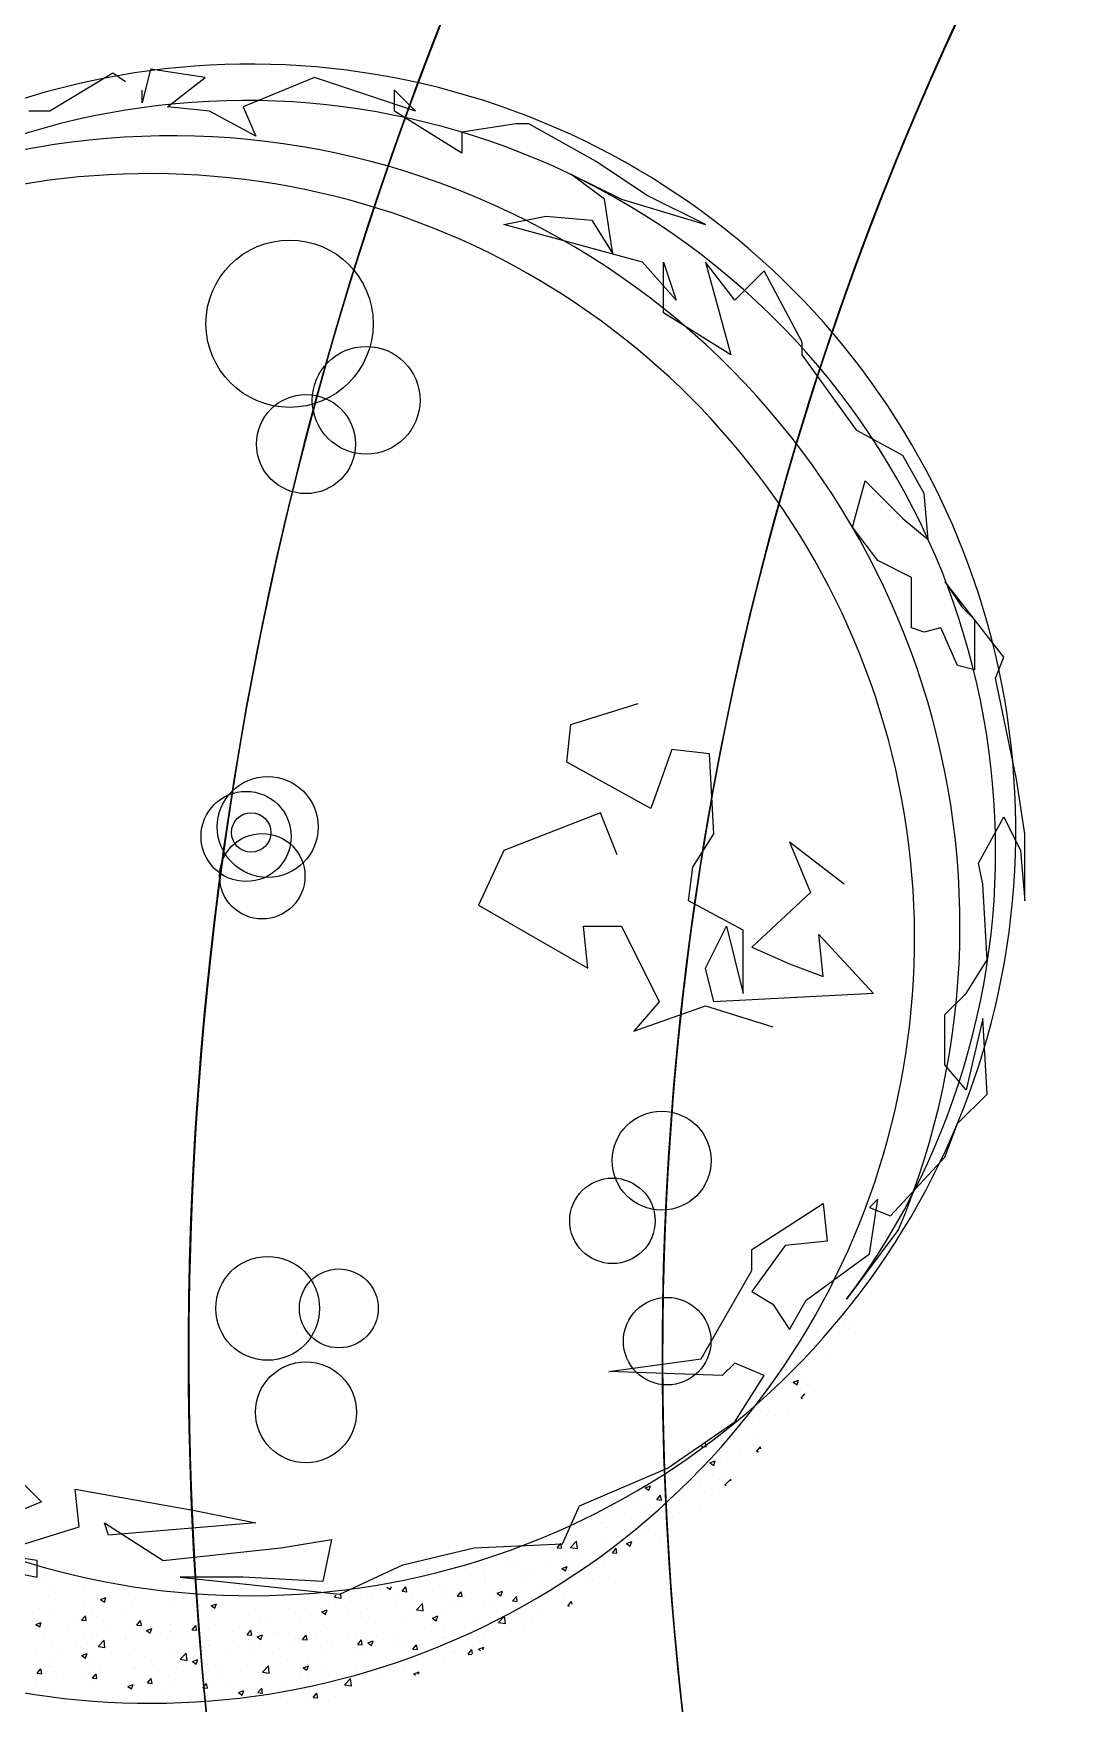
# Model space of a CAD drawing. Extents: x 652 to 897, y 187 to 370.
# Drawn here: x 853.959 to 854.605, y 221.311 to 222.342 of the extents above; entities that cross this region are included whole.
import ezdxf

# ---------------------------------------------------------------- set-up
doc = ezdxf.new("R2010")
doc.units = 0
doc.layers.get('0').update_dxf_attribs({"linetype": 'CONTINUOUS'})
doc.layers.add('40', color=3, linetype='CONTINUOUS')
doc.layers.add('ROAD', color=1, linetype='CONTINUOUS')

# ---------------------------------------------------------------- blocks, each defined once
blk = doc.blocks.new('PLANT90')
for radius, start, end in [(5000, 98.1984, 120.329), (5000, 53.1984, 75.329), (4350, 98.1984, 120.329), (4350, 53.1984, 75.329), (5000, 143.1984, 165.329), (4350, 143.1984, 165.329), (5000, 8.1984, 30.329), (4350, 8.1984, 30.329), (4350, 188.1984, 210.329), (5000, 188.1984, 210.329), (4350, 323.1984, 345.329), (5000, 323.1984, 345.329), (4350, 233.1984, 255.329), (4350, 278.1984, 300.329), (5000, 233.1984, 255.329), (5000, 278.1984, 300.329)]:
    blk.add_arc((121.2, -11.9), radius, start, end)
blk = doc.blocks.new('WH34')
at = {"layer": '40', "color": 3}
for p, q in [((214.18, -111.43), (197.29, -134.05)), ((211.74, -116.64), (211.74, -116.64)), ((207.33, -121.23), (207.33, -121.23)), ((198.15, -135.16), (198.15, -135.16)), ((202.36, -133.94), (202.36, -133.94)), ((196.53, -141.12), (196.53, -141.12)), ((197.85, -143.48), (197.85, -143.48)), ((198.28, -141.97), (198.28, -141.97)), ((187.94, -149.11), (187.94, -149.11)), ((189.42, -149.51), (189.42, -149.51)), ((191.7, -151.83), (191.7, -151.83)), ((182.23, -153.08), (182.23, -153.08)), ((184.91, -153.41), (184.91, -153.41)), ((179.17, -158.86), (179.17, -158.86)), ((179.94, -160.97), (181.69, -160.3)), ((179.94, -160.97), (181.19, -161.81)), ((181.18, -161.81), (181.69, -160.3)), ((182.91, -160.36), (182.91, -160.36)), ((184.61, -161.73), (184.61, -161.73)), ((185.13, -161.69), (185.13, -161.69)), ((171.77, -163.49), (171.77, -163.49)), ((175.66, -162.94), (175.66, -162.94)), ((182.53, -166.18), (183.73, -164.74)), ((182.53, -166.18), (182.81, -166.2)), ((183.76, -164.93), (183.73, -164.75)), ((169.08, -172.8), (169.08, -172.8)), ((171.47, -171.81), (171.47, -171.81)), ((174.3, -171.64), (174.3, -171.64)), ((178.55, -171.55), (178.55, -171.55)), ((162.82, -173.62), (162.82, -173.62)), ((166.23, -174.43), (166.23, -174.43)), ((167.3, -177.78), (167.3, -177.78)), ((150.13, -181.85), (150.31, -181.63)), ((150.13, -181.85), (151.63, -181.98)), ((151.63, -181.98), (151.41, -180.79)), ((152.72, -180.28), (152.72, -180.28)), ((155.98, -183.78), (155.98, -183.78)), ((156.25, -183.48), (156.25, -183.48)), ((158.18, -182.01), (158.18, -182.01)), ((162.5, -182.66), (162.5, -182.66)), ((168.06, -183.42), (169.27, -181.98)), ((168.06, -183.42), (168.65, -183.47)), ((169.39, -182.63), (169.27, -181.98)), ((171.17, -180.13), (171.17, -180.13)), ((144.13, -188.27), (144.13, -188.27)), ((152.85, -187.16), (154.6, -186.49)), ((152.85, -187.16), (154.1, -188)), ((154.1, -188.01), (154.6, -186.5)), ((158.71, -185.77), (158.71, -185.77)), ((131.85, -195.23), (133.6, -194.56)), ((133.09, -196.07), (133.6, -194.56)), ((145.25, -191.93), (145.25, -191.93)), ((149.67, -193.34), (149.67, -193.34)), ((155.93, -192.52), (155.93, -192.52)), ((157.68, -194.43), (159.62, -192.4)), ((157.68, -194.43), (158.15, -194.5)), ((157.88, -190.33), (157.88, -190.33)), ((159.69, -192.96), (159.62, -192.4)), ((129.7, -198.79), (129.7, -198.79)), ((131.85, -195.23), (133.09, -196.07)), ((133.88, -195.42), (133.88, -195.42)), ((135.67, -199.08), (136.88, -197.65)), ((135.67, -199.08), (137.16, -199.21)), ((137.16, -199.22), (136.87, -197.65)), ((137.77, -195.99), (137.77, -195.99)), ((139.1, -199.52), (139.1, -199.52)), ((143.04, -199.35), (143.04, -199.35)), ((144.95, -200.25), (144.95, -200.25)), ((151.12, -196.55), (151.12, -196.55)), ((153.68, -197.02), (153.68, -197.02)), ((119.13, -203.89), (119.13, -203.89)), ((124.52, -202.03), (124.52, -202.03)), ((127.3, -205.28), (127.3, -205.28)), ((132.11, -202.01), (132.11, -202.01)), ((143.09, -203.2), (143.09, -203.2)), ((149.35, -202.38), (149.35, -202.38)), ((111.58, -207.35), (111.58, -207.35)), ((117.84, -206.53), (117.84, -206.53)), ((119.45, -208.13), (119.45, -208.13)), ((131.81, -210.34), (131.81, -210.34)), ((132.8, -208.7), (132.8, -208.7)), ((93.36, -215.57), (93.36, -215.57)), ((103.28, -214.75), (104.48, -213.31)), ((103.28, -214.75), (104.77, -214.88)), ((104.77, -214.88), (104.48, -213.32)), ((106.19, -213.81), (106.19, -213.81)), ((107.63, -214.64), (109.58, -212.62)), ((107.63, -214.64), (109.85, -214.99)), ((109.85, -214.99), (109.58, -212.62)), ((111.26, -216.39), (111.26, -216.39)), ((118.82, -212.21), (118.82, -212.21)), ((120.73, -215.14), (120.73, -215.14)), ((121.21, -216.32), (122.41, -214.88)), ((121.21, -216.32), (122.7, -216.45)), ((122.7, -216.45), (122.41, -214.89)), ((125.77, -213.36), (127.52, -212.68)), ((125.77, -213.36), (127.01, -214.2)), ((127.01, -214.2), (127.51, -212.69)), ((136.52, -213.06), (136.52, -213.06)), ((73.48, -221.36), (73.48, -221.36)), ((79.74, -220.54), (79.74, -220.54)), ((87.89, -219.78), (87.89, -219.78)), ((89.21, -219.29), (89.21, -219.29)), ((94.33, -221.95), (94.33, -221.95)), ((101.24, -220.35), (101.24, -220.35)), ((104.76, -221.42), (106.51, -220.75)), ((104.76, -221.42), (106, -222.26)), ((105, -217.21), (105, -217.21)), ((105.89, -222.13), (105.89, -222.13)), ((106, -222.26), (106.51, -220.75)), ((108.91, -219.45), (108.91, -219.45)), ((114.58, -220.91), (114.58, -220.91)), ((118.52, -220.53), (118.52, -220.53)), ((123.49, -216.94), (123.49, -216.94)), ((-63.88, -226.29), (-63.88, -226.29)), ((-50.54, -226.85), (-50.54, -226.85)), ((47.93, -227.55), (49.07, -228.32)), ((49.07, -228.32), (49.42, -227.26)), ((52.95, -228.85), (54.16, -227.41)), ((54.44, -228.98), (54.15, -227.42)), ((65.17, -226.95), (65.17, -226.95)), ((67.44, -227.37), (67.44, -227.37)), ((79.75, -224.45), (79.75, -224.45)), ((79.82, -222.58), (79.82, -222.58)), ((80.07, -225.77), (80.07, -225.77)), ((93.05, -223.89), (93.05, -223.89)), ((93.16, -223.14), (93.16, -223.14)), ((98.42, -227.07), (98.42, -227.07)), ((100.32, -227.44), (100.32, -227.44)), ((104.68, -226.25), (104.68, -226.25)), ((106.51, -223.7), (106.51, -223.7)), ((114.15, -225), (114.15, -225)), ((114.9, -224.93), (114.9, -224.93)), ((119.85, -224.27), (119.85, -224.27)), ((-61.79, -230.18), (-61.79, -230.18)), ((-60.13, -228.19), (-60.13, -228.19)), ((-50.44, -232.06), (-50.44, -232.06)), ((-46, -228.1), (-46, -228.1)), ((-45.04, -231.54), (-43.29, -230.87)), ((-45.04, -231.54), (-43.79, -232.38)), ((-43.79, -232.38), (-43.29, -230.87)), ((-35.86, -229.56), (-35.86, -229.56)), ((-34.97, -233.15), (-34.97, -233.15)), ((-21.99, -231.28), (-21.99, -231.28)), ((-14.8, -232.99), (-14.8, -232.99)), ((-9.11, -233.54), (-7.36, -232.87)), ((-7.87, -234.38), (-7.36, -232.87)), ((28.99, -232.6), (28.99, -232.6)), ((30.9, -230.72), (31.48, -230.12)), ((30.9, -230.72), (33.12, -231.07)), ((33.12, -231.07), (32.99, -229.93)), ((36.01, -231.96), (36.01, -231.96)), ((41.62, -231), (41.62, -231)), ((42.88, -230.8), (42.88, -230.8)), ((50.59, -229.46), (50.59, -229.46)), ((52.95, -228.85), (54.44, -228.98)), ((54.61, -229.13), (54.61, -229.13)), ((56.23, -231.36), (56.23, -231.36)), ((57.58, -234.86), (59.53, -232.83)), ((59.8, -235.21), (59.53, -232.83)), ((66.91, -231.22), (66.91, -231.22)), ((69.57, -231.93), (69.57, -231.93)), ((70.88, -230.42), (72.09, -228.98)), ((70.88, -230.42), (72.38, -230.55)), ((71.16, -232.44), (71.16, -232.44)), ((72.37, -230.55), (72.09, -228.98)), ((73.17, -230.4), (73.17, -230.4)), ((82.63, -229.15), (82.63, -229.15)), ((82.92, -232.49), (82.92, -232.49)), ((83.75, -229.48), (85.5, -228.81)), ((83.75, -229.48), (85, -230.32)), ((85, -230.32), (85.5, -228.81)), ((85.74, -229.94), (85.74, -229.94)), ((88.81, -231.99), (90.02, -230.55)), ((88.81, -231.99), (90.31, -232.12)), ((90.31, -232.12), (90.02, -230.55)), ((92.75, -232.22), (92.75, -232.22)), ((96.26, -233.05), (96.26, -233.05)), ((105.59, -230.46), (105.59, -230.46)), ((106.74, -233.56), (107.95, -232.12)), ((108.13, -233.08), (107.95, -232.12)), ((-65.02, -234.56), (-65.02, -234.56)), ((-60.43, -236.51), (-60.43, -236.51)), ((-52.58, -237.96), (-52.58, -237.96)), ((-51.17, -238.24), (-49.97, -236.8)), ((-51.17, -238.24), (-49.68, -238.37)), ((-49.68, -238.37), (-49.97, -236.81)), ((-47.6, -234.75), (-47.6, -234.75)), ((-46.32, -237.13), (-46.32, -237.13)), ((-36.85, -235.89), (-36.85, -235.89)), ((-33.24, -239.81), (-32.03, -238.37)), ((-31.75, -239.94), (-32.03, -238.38)), ((-21.06, -233.81), (-21.06, -233.81)), ((-9.45, -237.84), (-9.45, -237.84)), ((-9.11, -233.54), (-7.86, -234.38)), ((3.17, -236.24), (3.17, -236.24)), ((6.85, -236.96), (6.85, -236.96)), ((16.16, -234.36), (16.16, -234.36)), ((19.6, -237.45), (19.6, -237.45)), ((21.43, -234.46), (21.43, -234.46)), ((26.82, -235.54), (28.57, -234.87)), ((26.82, -235.54), (28.06, -236.38)), ((28.06, -236.39), (28.57, -234.88)), ((35.39, -235.37), (35.39, -235.37)), ((41.65, -234.55), (41.65, -234.55)), ((42, -237.45), (42, -237.45)), ((51.12, -233.3), (51.12, -233.3)), ((54.3, -237.45), (54.3, -237.45)), ((56.58, -234.95), (56.58, -234.95)), ((57.58, -234.86), (59.8, -235.2)), ((62.75, -237.55), (64.5, -236.87)), ((62.75, -237.55), (63.99, -238.39)), ((63.99, -238.39), (64.5, -236.88)), ((67.14, -235.69), (67.14, -235.69)), ((79.77, -234.09), (79.77, -234.09)), ((84.26, -239), (86.21, -236.97)), ((86.48, -239.34), (86.21, -236.97)), ((91.85, -236.93), (91.85, -236.93)), ((98.11, -236.11), (98.11, -236.11)), ((106.74, -233.56), (107.24, -233.6)), ((-66.04, -239.6), (-64.29, -238.93)), ((-66.04, -239.6), (-64.8, -240.44)), ((-64.8, -240.44), (-64.29, -238.93)), ((-63.48, -242.42), (-63.48, -242.42)), ((-55.41, -239.63), (-55.41, -239.63)), ((-50.14, -242.98), (-50.14, -242.98)), ((-47.9, -243.07), (-47.9, -243.07)), ((-42.06, -240.19), (-42.06, -240.19)), ((-36.79, -243.55), (-36.79, -243.55)), ((-35.28, -241.47), (-35.28, -241.47)), ((-33.24, -239.81), (-31.74, -239.94)), ((-30.11, -241.61), (-28.36, -240.93)), ((-30.11, -241.61), (-28.87, -242.44)), ((-28.87, -242.45), (-28.36, -240.94)), ((-28.72, -240.75), (-28.72, -240.75)), ((-27.64, -243.67), (-27.64, -243.67)), ((-22.31, -241.97), (-22.31, -241.97)), ((-22.29, -239.6), (-22.29, -239.6)), ((-21.38, -242.85), (-21.38, -242.85)), ((-15.37, -241.32), (-15.37, -241.32)), ((-15.31, -241.38), (-14.1, -239.94)), ((-15.31, -241.38), (-13.81, -241.51)), ((-13.81, -241.51), (-14.1, -239.94)), ((-11.91, -241.6), (-11.91, -241.6)), ((-7.73, -239.47), (-7.73, -239.47)), ((-2.02, -241.88), (-2.02, -241.88)), ((2.62, -242.95), (3.83, -241.51)), ((2.62, -242.95), (4.12, -243.08)), ((4.12, -243.08), (3.83, -241.51)), ((3.88, -239.52), (3.88, -239.52)), ((5.81, -243.61), (7.57, -242.94)), ((5.81, -243.61), (7.06, -244.45)), ((7.06, -244.45), (7.56, -242.94)), ((10.14, -238.7), (10.14, -238.7)), ((11.32, -242.45), (11.32, -242.45)), ((12.84, -242.45), (12.84, -242.45)), ((15.85, -242.69), (15.85, -242.69)), ((20.56, -244.52), (21.76, -243.08)), ((22.05, -244.65), (21.76, -243.08)), ((24.67, -243.01), (24.67, -243.01)), ((27.42, -239.95), (27.42, -239.95)), ((28.69, -240.93), (28.69, -240.93)), ((38.01, -243.57), (38.01, -243.57)), ((41.32, -239.32), (41.32, -239.32)), ((44.54, -243.16), (44.54, -243.16)), ((60.33, -241.08), (60.33, -241.08)), ((66.13, -243.69), (66.13, -243.69)), ((66.59, -240.26), (66.59, -240.26)), ((66.83, -244.01), (66.83, -244.01)), ((76.06, -239.01), (76.06, -239.01)), ((79.46, -242.41), (79.46, -242.41)), ((80.7, -241.19), (80.7, -241.19)), ((84.26, -239), (86.49, -239.34)), ((92.45, -240.54), (92.45, -240.54)), ((95.28, -238.69), (95.28, -238.69)), ((-60.74, -244.83), (-60.74, -244.83)), ((-59.15, -247.82), (-59.15, -247.82)), ((-52.9, -247), (-52.9, -247)), ((-51.47, -246.97), (-51.47, -246.97)), ((-51.12, -249.67), (-49.37, -249)), ((-49.88, -250.51), (-49.37, -249)), ((-45.83, -246.8), (-43.88, -244.77)), ((-45.83, -246.8), (-43.6, -247.14)), ((-43.61, -247.15), (-43.88, -244.77)), ((-43.43, -245.75), (-43.43, -245.75)), ((-36.89, -244.47), (-36.89, -244.47)), ((-23.44, -244.11), (-23.44, -244.11)), ((-22.59, -247.92), (-22.59, -247.92)), ((-19.15, -250.94), (-17.2, -248.91)), ((-16.92, -251.28), (-17.2, -248.91)), ((-16.32, -247.46), (-16.32, -247.46)), ((-10.1, -244.68), (-10.1, -244.68)), ((-9.76, -246.16), (-9.76, -246.16)), ((-2.7, -249.38), (-2.7, -249.38)), ((-1.74, -244.96), (-1.74, -244.96)), ((2.87, -244.56), (2.87, -244.56)), ((3.25, -245.24), (3.25, -245.24)), ((3.56, -248.56), (3.56, -248.56)), ((13.03, -247.31), (13.03, -247.31)), ((16.59, -245.8), (16.59, -245.8)), ((20.56, -244.52), (22.05, -244.65)), ((28.39, -249.25), (28.39, -249.25)), ((28.82, -245.23), (28.82, -245.23)), ((29.94, -246.37), (29.94, -246.37)), ((35.07, -244.41), (35.07, -244.41)), ((36.97, -248.7), (36.97, -248.7)), ((38.49, -246.08), (39.69, -244.65)), ((38.49, -246.08), (39.98, -246.22)), ((39.98, -246.22), (39.69, -244.65)), ((41.01, -247.65), (41.01, -247.65)), ((41.74, -245.61), (43.49, -244.94)), ((41.74, -245.61), (42.99, -246.45)), ((42.99, -246.45), (43.49, -244.94)), ((43.28, -246.93), (43.28, -246.93)), ((51.36, -244.14), (51.36, -244.14)), ((51.55, -246.2), (51.55, -246.2)), ((54, -245.77), (54, -245.77)), ((56.42, -247.65), (57.62, -246.22)), ((56.42, -247.65), (57.91, -247.78)), ((56.63, -247.5), (56.63, -247.5)), ((57.91, -247.79), (57.62, -246.22)), ((64.7, -244.7), (64.7, -244.7)), ((69.48, -248.87), (69.48, -248.87)), ((69.97, -248.06), (69.97, -248.06)), ((74.35, -249.22), (75.56, -247.79)), ((74.35, -249.22), (75.52, -249.32)), ((75.81, -249.2), (75.55, -247.79)), ((77.67, -247.61), (79.42, -246.94)), ((77.67, -247.61), (78.41, -248.11)), ((78.05, -245.26), (78.05, -245.26)), ((79.13, -247.8), (79.42, -246.94)), ((-66.05, -249.48), (-66.05, -249.48)), ((-65.63, -255.48), (-64.43, -254.04)), ((-64.14, -255.61), (-64.43, -254.04)), ((-61.04, -253.16), (-61.04, -253.16)), ((-60.38, -252.33), (-60.38, -252.33)), ((-51.12, -249.67), (-49.88, -250.51)), ((-48.21, -251.4), (-48.21, -251.4)), ((-47.03, -252.9), (-47.03, -252.9)), ((-45.48, -252.46), (-45.48, -252.46)), ((-35.58, -249.8), (-35.58, -249.8)), ((-34.22, -253.53), (-34.22, -253.53)), ((-33.69, -253.46), (-33.69, -253.46)), ((-30.9, -249.96), (-30.9, -249.96)), ((-27.96, -252.71), (-27.96, -252.71)), ((-20.34, -254.03), (-20.34, -254.03)), ((-19.15, -250.94), (-16.92, -251.28)), ((-18.49, -251.46), (-18.49, -251.46)), ((-15.19, -251.67), (-13.44, -251)), ((-15.19, -251.67), (-13.95, -252.51)), ((-13.95, -252.51), (-13.44, -251)), ((-10.06, -254.48), (-10.06, -254.48)), ((-7, -254.59), (-7, -254.59)), ((2.57, -252.88), (2.57, -252.88)), ((7.53, -255.07), (9.48, -253.04)), ((7.81, -253.7), (7.81, -253.7)), ((9.76, -255.42), (9.48, -253.05)), ((15.55, -251.01), (15.55, -251.01)), ((20.74, -253.67), (22.49, -253)), ((20.74, -253.67), (21.98, -254.51)), ((21.98, -254.51), (22.49, -253)), ((22.39, -251.2), (22.39, -251.2)), ((28.5, -254.27), (28.5, -254.27)), ((37.97, -253.02), (37.97, -253.02)), ((53.69, -254.1), (53.69, -254.1)), ((53.75, -250.94), (53.75, -250.94)), ((60.01, -250.12), (60.01, -250.12)), ((66.53, -252.33), (66.53, -252.33)), ((-65.73, -257.68), (-65.73, -257.68)), ((-65.63, -255.48), (-64.14, -255.61)), ((-60.06, -254.97), (-60.06, -254.97)), ((-59.47, -256.86), (-59.47, -256.86)), ((-50, -255.61), (-50, -255.61)), ((-48.51, -259.72), (-48.51, -259.72)), ((-47.7, -257.05), (-46.5, -255.61)), ((-47.7, -257.05), (-46.21, -257.18)), ((-46.21, -257.18), (-46.5, -255.61)), ((-36.2, -259.73), (-34.45, -259.06)), ((-36.2, -259.73), (-34.95, -260.57)), ((-35.88, -258.12), (-35.88, -258.12)), ((-34.95, -260.58), (-34.45, -259.06)), ((-29.77, -258.61), (-28.56, -257.18)), ((-29.77, -258.61), (-28.28, -258.75)), ((-28.28, -258.75), (-28.57, -257.18)), ((-22.9, -256.24), (-22.9, -256.24)), ((-21.35, -258.71), (-21.35, -258.71)), ((-11.84, -260.18), (-10.63, -258.75)), ((-11.84, -260.18), (-10.34, -260.31)), ((-10.35, -260.32), (-10.63, -258.75)), ((-9.28, -259.24), (-9.28, -259.24)), ((-6.77, -256.21), (-6.77, -256.21)), ((-3.02, -258.42), (-3.02, -258.42)), ((6.35, -255.15), (6.35, -255.15)), ((6.45, -257.17), (6.45, -257.17)), ((7.53, -255.07), (9.76, -255.42)), ((15.25, -259.33), (15.25, -259.33)), ((19.69, -255.72), (19.69, -255.72)), ((22.24, -255.09), (22.24, -255.09)), ((28.08, -257.57), (28.08, -257.57)), ((33.04, -256.28), (33.04, -256.28)), ((34.21, -259.21), (36.16, -257.18)), ((34.21, -259.21), (36.44, -259.56)), ((36.44, -259.56), (36.16, -257.18)), ((40.71, -255.97), (40.71, -255.97)), ((46.38, -256.84), (46.38, -256.84)), ((56.67, -255.68), (58.42, -255)), ((56.67, -255.68), (57.24, -256.06)), ((58.16, -255.76), (58.42, -255.01)), ((-61.35, -261.48), (-61.35, -261.48)), ((-50.51, -263.72), (-50.51, -263.72)), ((-40.79, -263.39), (-40.79, -263.39)), ((-35.93, -261.21), (-35.93, -261.21)), ((-34.53, -262.57), (-34.53, -262.57)), ((-25.07, -261.32), (-25.07, -261.32)), ((-23.2, -264.57), (-23.2, -264.57)), ((-10.37, -262.81), (-10.37, -262.81)), ((-0.27, -261.74), (1.48, -261.06)), ((-0.27, -261.74), (0.98, -262.58)), ((0.97, -262.58), (1.48, -261.07)), ((2.26, -261.2), (2.26, -261.2)), ((6.09, -261.75), (7.3, -260.32)), ((6.09, -261.75), (7.59, -261.88)), ((7.59, -261.89), (7.3, -260.32)), ((15.66, -264.95), (15.66, -264.95)), ((21.92, -264.13), (21.92, -264.13)), ((24.02, -263.32), (25.23, -261.88)), ((24.02, -263.32), (25.52, -263.45)), ((25.52, -263.45), (25.23, -261.89)), ((31.39, -262.88), (31.39, -262.88))]:
    blk.add_line(p, q, dxfattribs=at)
for points in [[(-36.95, 261.29), (-41.04, 264.02), (-61.52, 251.74), (-68.34, 251.74)], [(-79.26, -221.58), (-65.61, -224.31), (-65.61, -218.85), (-75.17, -217.49)], [(-72.44, -191.57), (-64.25, -199.76), (-80.63, -206.58)], [(-69.71, -213.4), (-51.96, -207.94), (-53.33, -195.66), (-15.1, -202.48), (5.37, -206.58), (-42.41, -210.67), (-43.77, -206.58), (-24.66, -218.85), (13.56, -214.76), (29.94, -212.03), (27.21, -225.67), (1.28, -224.31), (-19.2, -224.31), (32.67, -229.77), (53.15, -220.22), (76.35, -214.76), (105.02, -213.4), (110.48, -201.12), (139.14, -188.84), (160.98, -173.84), (170.54, -158.83), (160.98, -154.74), (156.89, -158.83), (120.03, -157.47), (150.06, -153.38), (166.44, -124.73), (166.44, -117.91), (189.65, -102.91), (191.01, -115.19), (177.36, -116.55), (166.44, -131.55), (173.27, -135.65), (178.73, -143.83), (184.19, -134.28), (204.66, -119.28), (207.39, -101.54), (204.66, -104.27), (211.49, -107), (229.23, -87.9), (233.33, -76.99), (242.88, -67.44), (241.52, -42.89), (236.06, -66.08), (229.23, -57.9), (229.23, -41.53), (236.06, -34.71), (242.88, -23.79), (241.52, 0.76), (240.15, 7.58), (248.34, 22.58), (253.8, 11.67), (255.17, -4.7), (255.17, 17.13), (252.44, 34.86), (245.61, 67.6), (248.34, 74.42), (229.23, 98.97), (234.69, 90.79), (238.79, 86.69), (238.79, 70.33), (233.33, 71.69), (227.87, 83.97), (222.41, 82.6), (218.31, 83.97), (218.31, 100.33), (207.39, 105.79), (199.2, 116.7), (203.3, 131.71), (215.58, 119.43), (223.77, 112.61), (222.41, 127.62), (215.58, 139.89), (200.57, 148.08), (182.82, 172.63), (182.82, 176.72), (170.54, 199.91), (160.98, 190.36), (151.43, 202.64), (159.62, 172.63), (137.78, 186.27), (137.78, 202.64), (141.87, 190.36), (130.95, 202.64), (85.91, 214.91), (99.56, 217.64), (114.57, 216.28), (121.4, 205.37), (118.67, 223.1), (107.75, 231.28), (124.13, 223.1), (151.43, 214.91), (132.32, 224.46), (115.94, 235.38), (94.1, 247.65), (90, 247.65), (72.26, 244.92), (72.26, 238.1), (61.34, 244.92), (50.42, 251.74), (50.42, 258.56), (57.24, 251.74), (24.48, 262.66), (1.28, 253.11), (5.37, 243.56), (-9.64, 251.74), (-23.29, 253.11), (-11.01, 262.66), (-28.76, 265.38), (-31.49, 254.47), (-31.49, 258.56)], [(196.47, 0.76), (178.73, 14.4), (185.55, -1.97), (166.44, -19.7), (178.73, -25.16), (189.65, -29.25), (188.28, -15.61), (206.03, -34.71), (154.16, -37.43), (151.43, -26.52), (158.25, -12.88), (163.71, -34.71), (163.71, -14.25), (145.97, -4.7), (147.33, 6.22), (154.16, 17.13), (152.79, 43.04), (140.51, 44.41), (133.68, 25.31), (106.38, 40.32), (107.75, 52.59), (129.59, 59.41)], [(122.76, 10.31), (117.3, 23.95), (85.91, 11.67), (77.72, -6.06), (113.21, -26.52), (111.84, -12.88), (124.13, -12.88), (136.41, -37.43), (128.22, -46.98), (151.43, -38.8), (173.27, -45.62)]]:
    blk.add_lwpolyline(points, dxfattribs=at)
for centre, radius in [((16.36, 182.71), 27.17), ((41.24, 157.84), 17.5), ((21.69, 143.63), 16.09), ((9.25, 19.31), 16.38), ((2.25, 16.23), 14.64), ((3.91, 17.53), 6.4), ((7.47, 3.32), 13.88), ((137.22, -89.03), 16.08), ((121.22, -108.57), 13.88), ((9.25, -136.99), 16.86), ((32.35, -136.99), 12.81), ((138.99, -147.64), 14.21), ((21.69, -170.73), 16.38)]:
    blk.add_circle(centre, radius, dxfattribs=at)
for centre, radius, start, end in [((3.62, 18.35), 248.62, 147.5437, 215.7516), ((-28.96, -16.89), 248.31, 153.0525, 227.8925), ((-22.12, -12.48), 256.18, 227.4192, 337.2791), ((2.14, 11.64), 243.54, 214.674, 323.2562)]:
    blk.add_arc(centre, radius, start, end, dxfattribs=at)

msp = doc.modelspace()

# ---------------------------------------------------------------- hatches: boundary and pattern name
h = msp.add_hatch()
h.set_pattern_fill('AR-SAND,_O', color=3, scale=0.015)
h.set_pattern_definition([(37.5, (621.5108, 27.919), (-0.0240005, 0.7341199), [0, -0.57912, 0, -0.6477, 0, -0.619125]), (7.5, (621.5108, 27.919), (0.674285, 1.0752377), [0, -0.31242, 0, -0.52197, 0, -0.200025]), (327.5, (621.04217, 27.919), (1.1864886, 0.0021558), [0, -0.1905, 0, -0.6858, 0, -0.89535]), (317.5, (621.0422, 27.919), (1.1453347, 0.334394), [0, -0.09525, 0, -0.44958, 0, -0.51435])])
h.paths.add_polyline_path([(841.7425, 220.7922), (844.2425, 220.7922), (844.2425, 219.2922), (841.7425, 219.2922)], flags=17)
edge = h.paths.add_edge_path()
edge.add_line((829.1277, 206.5875), (856.58, 206.6696))
edge.add_arc((856.574, 208.6696), 2, 270.1715, 416.7596)
edge.add_arc((874.7842, 236.4549), 31.221, 197.12927, 236.7596, ccw=False)
edge.add_arc((843.0368, 226.6704), 2, 17.1293, 162.5064)
edge.add_arc((811.3522, 236.6566), 31.221, 302.33636, 342.50637, ccw=False)
edge.add_arc((829.1218, 208.5875), 2, 122.3364, 270.1715)
edge = h.paths.add_edge_path()
edge.add_spline(control_points=[(842.9925, 221.8055), (842.4498, 221.8474), (840.847, 221.9712), (840.2988, 218.8708), (842.801, 216.0173), (843.9148, 209.5591), (837.0649, 205.7244), (831.3843, 208.0365), (831.1119, 212.5691), (832.7942, 213.9838), (833.5169, 214.5436)], knot_values=[0, 0, 0, 0, 1.492724, 4.408963, 6.477104, 13.071181, 20.515409, 25.146135, 28.936947, 31.578152, 31.578152, 31.578152, 31.578152], degree=3, periodic=0)
edge.add_arc((836.0063, 212.356), 3.3139, -104.5833, 138.6916, ccw=False)
edge.add_spline(control_points=[(835.1718, 209.1488), (835.2786, 209.1196), (835.3898, 209.0942), (835.8052, 209.0191), (836.1253, 208.9962), (837.0178, 209.0288), (837.6072, 209.1565), (838.4628, 209.5014), (838.7615, 209.6574), (839.3048, 210.0122), (839.5479, 210.2099), (839.9644, 210.631), (840.1382, 210.8543), (840.4085, 211.3042), (840.5075, 211.5318), (840.6841, 212.1477), (840.7347, 212.565), (840.7113, 213.4558), (840.637, 213.9269), (840.4456, 214.5944), (840.3727, 214.803), (840.2066, 215.205), (840.1126, 215.3995), (839.9124, 215.7599), (839.8156, 215.9093), (839.5816, 216.2477), (839.4874, 216.3823), (839.3037, 216.6606), (839.2148, 216.8005), (839.0355, 217.1109), (838.9444, 217.2822), (838.7712, 217.6614), (838.689, 217.8708), (838.5444, 218.3412), (838.4867, 218.5977), (838.3737, 219.3517), (838.3682, 219.8388), (838.4497, 220.5754), (838.4932, 220.8239), (838.6194, 221.3213), (838.7004, 221.5674), (838.8911, 222.0086), (838.9897, 222.2013), (839.229, 222.5824), (839.3681, 222.7692), (839.7005, 223.1308), (839.8902, 223.3026), (840.2365, 223.5415), (840.3554, 223.6127), (840.6242, 223.7528), (840.7779, 223.8185), (841.102, 223.932), (841.2698, 223.9752), (841.6773, 224.0563), (841.9012, 224.0769), (842.3117, 224.0944), (842.4945, 224.09), (842.7784, 224.0774), (842.8902, 224.07), (842.9925, 224.0623)], knot_values=[0.165506, 0.165506, 0.165506, 0.165506, 0.668423, 0.668423, 1.991582, 1.991582, 4.329378, 4.329378, 5.674595, 5.674595, 7.019812, 7.019812, 8.365029, 8.365029, 9.710246, 9.710246, 11.571568, 11.571568, 13.432889, 13.432889, 14.300617, 14.300617, 15.168346, 15.168346, 16.036074, 16.036074, 16.477211, 16.477211, 16.842477, 16.842477, 17.207743, 17.207743, 17.573009, 17.573009, 17.982694, 17.982694, 18.772221, 18.772221, 19.166984, 19.166984, 19.561747, 19.561747, 19.860292, 19.860292, 20.158838, 20.158838, 20.457383, 20.457383, 20.606655, 20.606655, 20.788226, 20.788226, 21.005446, 21.005446, 21.346043, 21.346043, 21.68664, 21.68664, 21.933876, 21.933876, 21.933876, 21.933876], degree=3, periodic=0)
edge.add_spline(control_points=[(842.9925, 224.0623), (843.0948, 224.07), (843.2065, 224.0774), (843.4904, 224.09), (843.6732, 224.0944), (844.0838, 224.0769), (844.3077, 224.0563), (844.7151, 223.9752), (844.883, 223.932), (845.207, 223.8185), (845.3607, 223.7528), (845.6295, 223.6127), (845.7484, 223.5415), (846.0947, 223.3026), (846.2844, 223.1308), (846.6169, 222.7692), (846.756, 222.5824), (846.9952, 222.2013), (847.0938, 222.0086), (847.2845, 221.5674), (847.3656, 221.3213), (847.4918, 220.8239), (847.5352, 220.5754), (847.6167, 219.8388), (847.6112, 219.3517), (847.4983, 218.5977), (847.4406, 218.3412), (847.2959, 217.8708), (847.2138, 217.6614), (847.0406, 217.2822), (846.9494, 217.1109), (846.7701, 216.8005), (846.6813, 216.6606), (846.4976, 216.3823), (846.4034, 216.2477), (846.1694, 215.9093), (846.0726, 215.7599), (845.8723, 215.3995), (845.7784, 215.205), (845.6123, 214.803), (845.5394, 214.5944), (845.3479, 213.9269), (845.2736, 213.4558), (845.2502, 212.565), (845.3009, 212.1477), (845.4775, 211.5318), (845.5764, 211.3042), (845.8467, 210.8543), (846.0205, 210.631), (846.437, 210.2099), (846.6801, 210.0122), (847.2235, 209.6574), (847.5222, 209.5014), (848.3778, 209.1565), (848.9671, 209.0288), (849.8597, 208.9962), (850.1797, 209.0191), (850.5951, 209.0942), (850.7063, 209.1196), (850.8131, 209.1488)], knot_values=[0.165506, 0.165506, 0.165506, 0.165506, 0.412742, 0.412742, 0.753339, 0.753339, 1.093936, 1.093936, 1.311156, 1.311156, 1.492727, 1.492727, 1.642, 1.642, 1.940545, 1.940545, 2.23909, 2.23909, 2.537635, 2.537635, 2.932398, 2.932398, 3.327161, 3.327161, 4.116688, 4.116688, 4.526373, 4.526373, 4.891639, 4.891639, 5.256905, 5.256905, 5.622171, 5.622171, 6.063309, 6.063309, 6.931037, 6.931037, 7.798765, 7.798765, 8.666493, 8.666493, 10.527815, 10.527815, 12.389136, 12.389136, 13.734353, 13.734353, 15.07957, 15.07957, 16.424787, 16.424787, 17.770004, 17.770004, 20.1078, 20.1078, 21.430959, 21.430959, 21.933876, 21.933876, 21.933876, 21.933876], degree=3, periodic=0)
edge.add_arc((849.9787, 212.356), 3.3139, 41.8681, 284.5833, ccw=False)
edge.add_spline(control_points=[(852.4465, 214.5678), (853.1719, 213.9966), (854.8761, 212.581), (854.5998, 208.0365), (848.9205, 205.7244), (842.07, 209.5591), (843.184, 216.0173), (845.6861, 218.8708), (845.1379, 221.9712), (843.5351, 221.8474), (842.9925, 221.8055)], knot_values=[0, 0, 0, 0, 2.670396, 6.461208, 11.091935, 18.536162, 25.130239, 27.19838, 30.114619, 31.607343, 31.607343, 31.607343, 31.607343], degree=3, periodic=0)
h = msp.add_hatch()
h.set_pattern_fill('EARTH', color=3, scale=0.08, style=0)
h.set_pattern_definition([(0, (621.5108, 27.919), (0.508, 0.508), [0.508, -0.508]), (0, (621.5108, 28.1095), (0.508, 0.508), [0.508, -0.508]), (0, (621.5108, 28.3), (0.508, 0.508), [0.508, -0.508]), (90, (621.5743, 28.3635), (-0.508, 0.508), [0.508, -0.508]), (90, (621.7648, 28.3635), (-0.508, 0.508), [0.508, -0.508]), (90, (621.9553, 28.3635), (-0.508, 0.508), [0.508, -0.508])])
edge = h.paths.add_edge_path()
edge.add_spline(control_points=[(842.9925, 221.8055), (842.4498, 221.8474), (840.847, 221.9712), (840.2988, 218.8708), (842.801, 216.0173), (843.9148, 209.5591), (837.0649, 205.7244), (831.3843, 208.0365), (831.1119, 212.5691), (832.7942, 213.9838), (833.5169, 214.5436)], knot_values=[0, 0, 0, 0, 1.492724, 4.408963, 6.477104, 13.071181, 20.515409, 25.146135, 28.936947, 31.578152, 31.578152, 31.578152, 31.578152], degree=3, periodic=0)
edge.add_arc((836.0063, 212.356), 3.3139, 138.6916, 172.4946)
edge.add_spline(control_points=[(832.7207, 212.7889), (832.5815, 212.6146), (832.4682, 212.4391), (832.3061, 212.0952), (832.2462, 211.9228), (832.1027, 211.3251), (832.087, 210.8557), (832.204, 210.1061), (832.2871, 209.8165), (832.5165, 209.2921), (832.6605, 209.0618), (833.1854, 208.4434), (833.6613, 208.1177), (834.7826, 207.6599), (835.4249, 207.5306), (836.6541, 207.4885), (837.242, 207.5533), (838.9298, 207.9688), (839.9739, 208.5377), (841.0357, 209.5718), (841.2859, 209.8759), (841.699, 210.5225), (841.8601, 210.8627), (842.116, 211.6545), (842.1952, 212.1137), (842.2542, 213.3326), (842.1506, 214.114), (841.8211, 215.2263), (841.6825, 215.5871), (841.4382, 216.0988), (841.3506, 216.2645), (841.1648, 216.5838), (841.0675, 216.7337), (840.7798, 217.155), (840.5739, 217.437), (840.289, 217.9467), (840.1976, 218.1342), (840.0439, 218.5441), (839.9828, 218.7694), (839.8878, 219.3304), (839.8737, 219.6739), (839.9253, 220.3562), (839.9909, 220.6951), (840.2198, 221.341), (840.3829, 221.6506), (840.72, 222.0256), (840.8301, 222.1261), (841.0778, 222.3019), (841.2183, 222.3768), (841.5181, 222.4934), (841.6782, 222.5315), (842.0839, 222.5933), (842.3222, 222.5947), (842.7022, 222.5801), (842.8508, 222.569), (842.9925, 222.5578)], knot_values=[0.066342, 0.066342, 0.066342, 0.066342, 0.887583, 0.887583, 1.577539, 1.577539, 3.139263, 3.139263, 4.166561, 4.166561, 5.193858, 5.193858, 7.215298, 7.215298, 9.236738, 9.236738, 11.044784, 11.044784, 14.595503, 14.595503, 15.908555, 15.908555, 17.221608, 17.221608, 18.764892, 18.764892, 21.187122, 21.187122, 22.398237, 22.398237, 23.003795, 23.003795, 23.609352, 23.609352, 24.598678, 24.598678, 25.106136, 25.106136, 25.613595, 25.613595, 26.353158, 26.353158, 27.092722, 27.092722, 27.832286, 27.832286, 28.131639, 28.131639, 28.430992, 28.430992, 28.777778, 28.777778, 29.339448, 29.339448, 29.72237, 29.72237, 29.72237, 29.72237], degree=3, periodic=0)
edge.add_spline(control_points=[(842.9925, 222.5578), (843.1342, 222.569), (843.2827, 222.5801), (843.6628, 222.5947), (843.901, 222.5933), (844.3068, 222.5315), (844.4669, 222.4934), (844.7666, 222.3768), (844.9071, 222.3019), (845.1548, 222.1261), (845.2649, 222.0256), (845.6021, 221.6506), (845.7651, 221.341), (845.994, 220.6951), (846.0596, 220.3562), (846.1113, 219.6739), (846.0971, 219.3304), (846.0022, 218.7694), (845.941, 218.5441), (845.7874, 218.1342), (845.696, 217.9467), (845.411, 217.437), (845.2052, 217.155), (844.9175, 216.7337), (844.8202, 216.5838), (844.6343, 216.2645), (844.5468, 216.0988), (844.3024, 215.5871), (844.1638, 215.2263), (843.8344, 214.114), (843.7307, 213.3326), (843.7897, 212.1137), (843.8689, 211.6545), (844.1249, 210.8627), (844.2859, 210.5225), (844.699, 209.8759), (844.9493, 209.5718), (846.011, 208.5377), (847.0552, 207.9688), (848.743, 207.5533), (849.3308, 207.4885), (850.56, 207.5306), (851.2024, 207.6599), (852.3236, 208.1177), (852.7995, 208.4434), (853.3244, 209.0618), (853.4684, 209.2921), (853.6978, 209.8165), (853.781, 210.1061), (853.8979, 210.8557), (853.8822, 211.3251), (853.7388, 211.9228), (853.6788, 212.0952), (853.5167, 212.4391), (853.4034, 212.6146), (853.2642, 212.7889)], knot_values=[0.066342, 0.066342, 0.066342, 0.066342, 0.449264, 0.449264, 1.010934, 1.010934, 1.35772, 1.35772, 1.657073, 1.657073, 1.956426, 1.956426, 2.69599, 2.69599, 3.435554, 3.435554, 4.175117, 4.175117, 4.682576, 4.682576, 5.190034, 5.190034, 6.179359, 6.179359, 6.784917, 6.784917, 7.390474, 7.390474, 8.601589, 8.601589, 11.023819, 11.023819, 12.567104, 12.567104, 13.880157, 13.880157, 15.193209, 15.193209, 18.743928, 18.743928, 20.551973, 20.551973, 22.573413, 22.573413, 24.594853, 24.594853, 25.622151, 25.622151, 26.649449, 26.649449, 28.211172, 28.211172, 28.901129, 28.901129, 29.72237, 29.72237, 29.72237, 29.72237], degree=3, periodic=0)
edge.add_arc((849.9787, 212.356), 3.3139, 7.5054, 41.8681)
edge.add_spline(control_points=[(852.4465, 214.5678), (853.1719, 213.9966), (854.8761, 212.581), (854.5998, 208.0365), (848.9205, 205.7244), (842.07, 209.5591), (843.184, 216.0173), (845.6861, 218.8708), (845.1379, 221.9712), (843.5351, 221.8474), (842.9925, 221.8055)], knot_values=[0, 0, 0, 0, 2.670396, 6.461208, 11.091935, 18.536162, 25.130239, 27.19838, 30.114619, 31.607343, 31.607343, 31.607343, 31.607343], degree=3, periodic=0)

# ---------------------------------------------------------------- linework, layer by layer
msp.add_open_spline([(842.9925, 221.8055), (843.5351, 221.8474), (845.1379, 221.9712), (845.6861, 218.8708), (843.184, 216.0173), (842.07, 209.5591), (848.9205, 205.7244), (854.5998, 208.0365), (854.8761, 212.581), (853.1719, 213.9966), (852.4465, 214.5678)], degree=3, knots=[0, 0, 0, 0, 1.492724, 4.408963, 6.477104, 13.071181, 20.515409, 25.146135, 28.936947, 31.607343, 31.607343, 31.607343, 31.607343])
at = {"layer": 'ROAD'}
for radius, start, end in [(26.721, 180.91128, 255.45198), (31.221, 197.12927, 236.7596)]:
    msp.add_arc((874.7842, 236.4549), radius, start, end, dxfattribs=at)

# ---------------------------------------------------------------- block references
at = {"color": 82, "xscale": 0.001900799721397561, "yscale": 0.001900800016443327, "zscale": 0.0019008}
msp.add_blockref('WH34', (854.0859, 221.8155), dxfattribs=at)
at = {"layer": '40', "xscale": 0.0004499992355374575, "yscale": 0.0004500006325542927, "zscale": 0.00045, "rotation": 125.4357428130346}
msp.add_blockref('PLANT90', (856.332, 221.478), dxfattribs=at)

doc.saveas('drawing.dxf')
